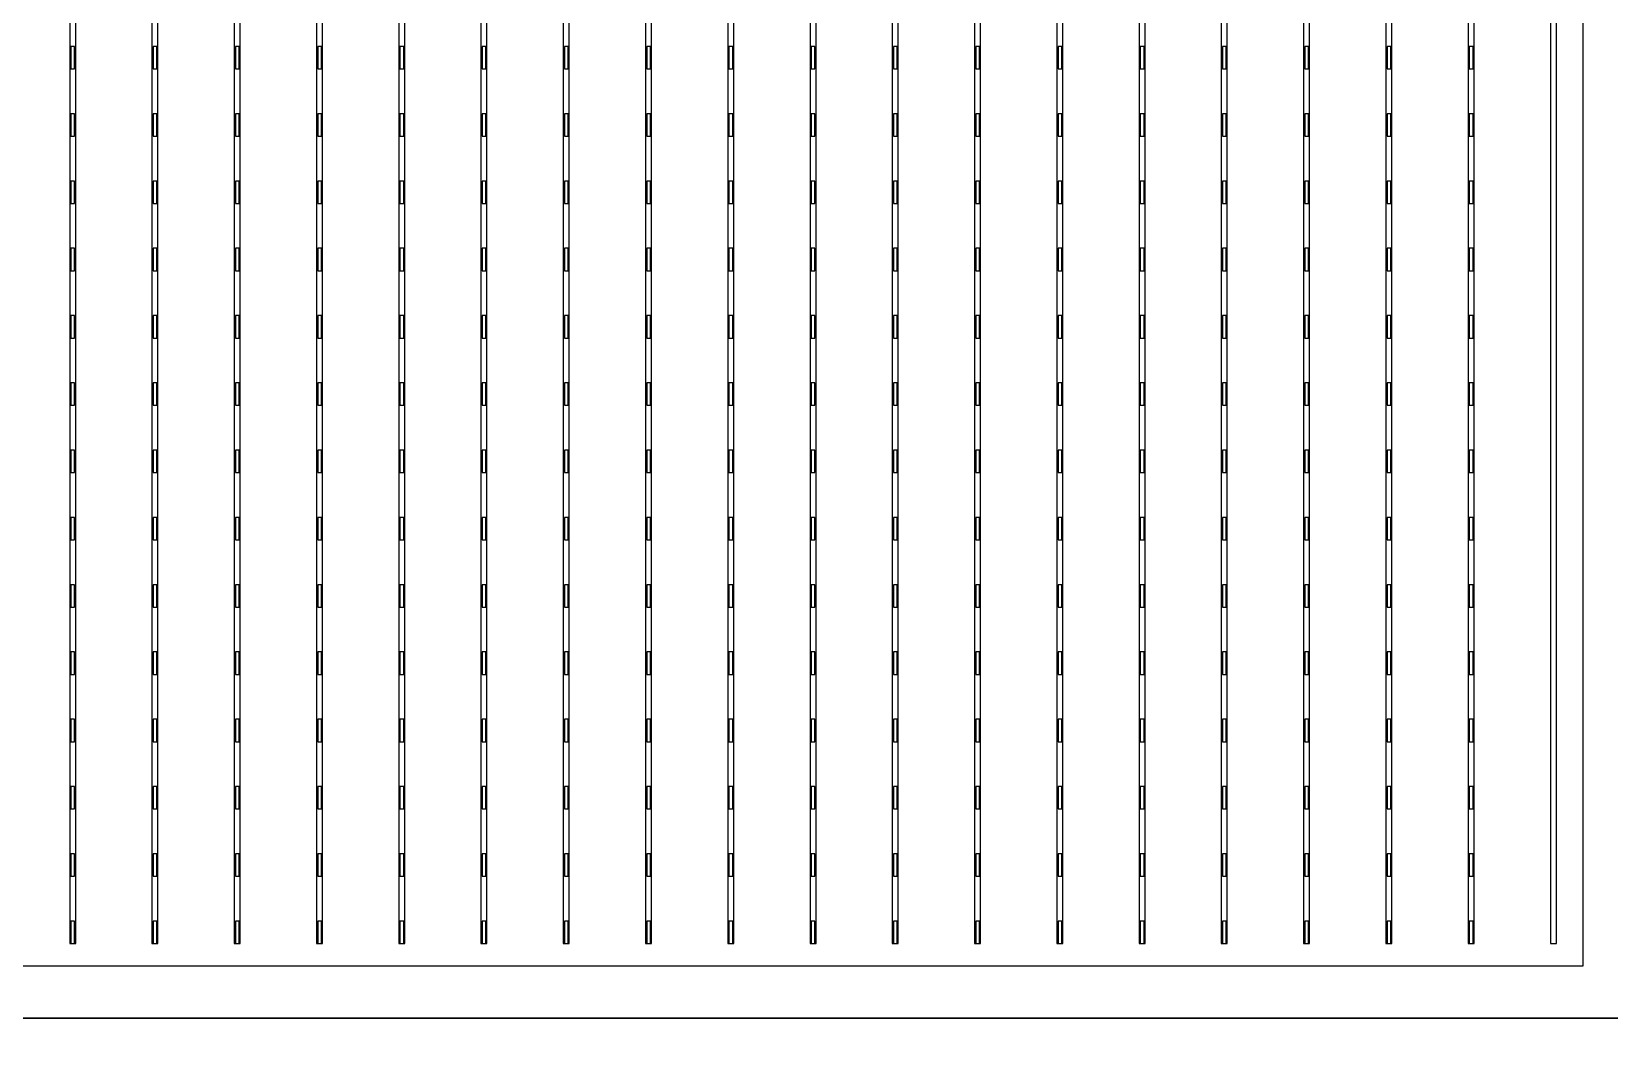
# Model space of a CAD drawing. Header units: millimetres. Extents: x -18 to 142, y -7 to 153.
# Drawn here: x 72.34 to 82.89, y 124.72 to 131.5 of the extents above; entities that cross this region are included whole.
import ezdxf

# ---------------------------------------------------------------- set-up
doc = ezdxf.new("R2010")
doc.units = ezdxf.units.MM
for name, color, linetype in [('CELLS', 5, 'Continuous'), ('CONTACT_PADS', 2, 'Continuous'), ('DICING', 4, 'Continuous'), ('FINGERS', 1, 'Continuous'), ('INSULATION', 2, 'Continuous')]:
    doc.layers.add(name, color=color, linetype=linetype)

msp = doc.modelspace()

# ---------------------------------------------------------------- linework, layer by layer
at = {"layer": 'CELLS'}
for points in [[(83.07, 124.9), (83.07, 145.8), (62.17, 145.8), (62.17, 124.9), (83.07, 124.9)], [(83.07, 104), (83.07, 124.9), (62.17, 124.9), (62.17, 104), (83.07, 104)]]:
    msp.add_lwpolyline(points, close=True, dxfattribs=at)
at = {"layer": 'CONTACT_PADS'}
for points in [[(72.633, 131.25), (72.633, 131.4), (72.608, 131.4), (72.608, 131.25), (72.633, 131.25)], [(73.183, 131.25), (73.183, 131.4), (73.158, 131.4), (73.158, 131.25), (73.183, 131.25)], [(73.733, 131.25), (73.733, 131.4), (73.708, 131.4), (73.708, 131.25), (73.733, 131.25)], [(74.283, 131.25), (74.283, 131.4), (74.258, 131.4), (74.258, 131.25), (74.283, 131.25)], [(74.833, 131.25), (74.833, 131.4), (74.808, 131.4), (74.808, 131.25), (74.833, 131.25)], [(75.383, 131.25), (75.383, 131.4), (75.358, 131.4), (75.358, 131.25), (75.383, 131.25)], [(75.933, 131.25), (75.933, 131.4), (75.908, 131.4), (75.908, 131.25), (75.933, 131.25)], [(76.483, 131.25), (76.483, 131.4), (76.458, 131.4), (76.458, 131.25), (76.483, 131.25)], [(77.033, 131.25), (77.033, 131.4), (77.008, 131.4), (77.008, 131.25), (77.033, 131.25)], [(77.583, 131.25), (77.583, 131.4), (77.558, 131.4), (77.558, 131.25), (77.583, 131.25)], [(78.133, 131.25), (78.133, 131.4), (78.108, 131.4), (78.108, 131.25), (78.133, 131.25)], [(78.683, 131.25), (78.683, 131.4), (78.658, 131.4), (78.658, 131.25), (78.683, 131.25)], [(79.233, 131.25), (79.233, 131.4), (79.208, 131.4), (79.208, 131.25), (79.233, 131.25)], [(79.783, 131.25), (79.783, 131.4), (79.758, 131.4), (79.758, 131.25), (79.783, 131.25)], [(80.333, 131.25), (80.333, 131.4), (80.308, 131.4), (80.308, 131.25), (80.333, 131.25)], [(80.883, 131.25), (80.883, 131.4), (80.858, 131.4), (80.858, 131.25), (80.883, 131.25)], [(81.433, 131.25), (81.433, 131.4), (81.408, 131.4), (81.408, 131.25), (81.433, 131.25)], [(81.983, 131.25), (81.983, 131.4), (81.958, 131.4), (81.958, 131.25), (81.983, 131.25)], [(72.633, 130.8), (72.633, 130.95), (72.608, 130.95), (72.608, 130.8), (72.633, 130.8)], [(73.183, 130.8), (73.183, 130.95), (73.158, 130.95), (73.158, 130.8), (73.183, 130.8)], [(73.733, 130.8), (73.733, 130.95), (73.708, 130.95), (73.708, 130.8), (73.733, 130.8)], [(74.283, 130.8), (74.283, 130.95), (74.258, 130.95), (74.258, 130.8), (74.283, 130.8)], [(74.833, 130.8), (74.833, 130.95), (74.808, 130.95), (74.808, 130.8), (74.833, 130.8)], [(75.383, 130.8), (75.383, 130.95), (75.358, 130.95), (75.358, 130.8), (75.383, 130.8)], [(75.933, 130.8), (75.933, 130.95), (75.908, 130.95), (75.908, 130.8), (75.933, 130.8)], [(76.483, 130.8), (76.483, 130.95), (76.458, 130.95), (76.458, 130.8), (76.483, 130.8)], [(77.033, 130.8), (77.033, 130.95), (77.008, 130.95), (77.008, 130.8), (77.033, 130.8)], [(77.583, 130.8), (77.583, 130.95), (77.558, 130.95), (77.558, 130.8), (77.583, 130.8)], [(78.133, 130.8), (78.133, 130.95), (78.108, 130.95), (78.108, 130.8), (78.133, 130.8)], [(78.683, 130.8), (78.683, 130.95), (78.658, 130.95), (78.658, 130.8), (78.683, 130.8)], [(79.233, 130.8), (79.233, 130.95), (79.208, 130.95), (79.208, 130.8), (79.233, 130.8)], [(79.783, 130.8), (79.783, 130.95), (79.758, 130.95), (79.758, 130.8), (79.783, 130.8)], [(80.333, 130.8), (80.333, 130.95), (80.308, 130.95), (80.308, 130.8), (80.333, 130.8)], [(80.883, 130.8), (80.883, 130.95), (80.858, 130.95), (80.858, 130.8), (80.883, 130.8)], [(81.433, 130.8), (81.433, 130.95), (81.408, 130.95), (81.408, 130.8), (81.433, 130.8)], [(81.983, 130.8), (81.983, 130.95), (81.958, 130.95), (81.958, 130.8), (81.983, 130.8)], [(72.633, 130.35), (72.633, 130.5), (72.608, 130.5), (72.608, 130.35), (72.633, 130.35)], [(73.183, 130.35), (73.183, 130.5), (73.158, 130.5), (73.158, 130.35), (73.183, 130.35)], [(73.733, 130.35), (73.733, 130.5), (73.708, 130.5), (73.708, 130.35), (73.733, 130.35)], [(74.283, 130.35), (74.283, 130.5), (74.258, 130.5), (74.258, 130.35), (74.283, 130.35)], [(74.833, 130.35), (74.833, 130.5), (74.808, 130.5), (74.808, 130.35), (74.833, 130.35)], [(75.383, 130.35), (75.383, 130.5), (75.358, 130.5), (75.358, 130.35), (75.383, 130.35)], [(75.933, 130.35), (75.933, 130.5), (75.908, 130.5), (75.908, 130.35), (75.933, 130.35)], [(76.483, 130.35), (76.483, 130.5), (76.458, 130.5), (76.458, 130.35), (76.483, 130.35)], [(77.033, 130.35), (77.033, 130.5), (77.008, 130.5), (77.008, 130.35), (77.033, 130.35)], [(77.583, 130.35), (77.583, 130.5), (77.558, 130.5), (77.558, 130.35), (77.583, 130.35)], [(78.133, 130.35), (78.133, 130.5), (78.108, 130.5), (78.108, 130.35), (78.133, 130.35)], [(78.683, 130.35), (78.683, 130.5), (78.658, 130.5), (78.658, 130.35), (78.683, 130.35)], [(79.233, 130.35), (79.233, 130.5), (79.208, 130.5), (79.208, 130.35), (79.233, 130.35)], [(79.783, 130.35), (79.783, 130.5), (79.758, 130.5), (79.758, 130.35), (79.783, 130.35)], [(80.333, 130.35), (80.333, 130.5), (80.308, 130.5), (80.308, 130.35), (80.333, 130.35)], [(80.883, 130.35), (80.883, 130.5), (80.858, 130.5), (80.858, 130.35), (80.883, 130.35)], [(81.433, 130.35), (81.433, 130.5), (81.408, 130.5), (81.408, 130.35), (81.433, 130.35)], [(81.983, 130.35), (81.983, 130.5), (81.958, 130.5), (81.958, 130.35), (81.983, 130.35)], [(72.633, 129.9), (72.633, 130.05), (72.608, 130.05), (72.608, 129.9), (72.633, 129.9)], [(73.183, 129.9), (73.183, 130.05), (73.158, 130.05), (73.158, 129.9), (73.183, 129.9)], [(73.733, 129.9), (73.733, 130.05), (73.708, 130.05), (73.708, 129.9), (73.733, 129.9)], [(74.283, 129.9), (74.283, 130.05), (74.258, 130.05), (74.258, 129.9), (74.283, 129.9)], [(74.833, 129.9), (74.833, 130.05), (74.808, 130.05), (74.808, 129.9), (74.833, 129.9)], [(75.383, 129.9), (75.383, 130.05), (75.358, 130.05), (75.358, 129.9), (75.383, 129.9)], [(75.933, 129.9), (75.933, 130.05), (75.908, 130.05), (75.908, 129.9), (75.933, 129.9)], [(76.483, 129.9), (76.483, 130.05), (76.458, 130.05), (76.458, 129.9), (76.483, 129.9)], [(77.033, 129.9), (77.033, 130.05), (77.008, 130.05), (77.008, 129.9), (77.033, 129.9)], [(77.583, 129.9), (77.583, 130.05), (77.558, 130.05), (77.558, 129.9), (77.583, 129.9)], [(78.133, 129.9), (78.133, 130.05), (78.108, 130.05), (78.108, 129.9), (78.133, 129.9)], [(78.683, 129.9), (78.683, 130.05), (78.658, 130.05), (78.658, 129.9), (78.683, 129.9)], [(79.233, 129.9), (79.233, 130.05), (79.208, 130.05), (79.208, 129.9), (79.233, 129.9)], [(79.783, 129.9), (79.783, 130.05), (79.758, 130.05), (79.758, 129.9), (79.783, 129.9)], [(80.333, 129.9), (80.333, 130.05), (80.308, 130.05), (80.308, 129.9), (80.333, 129.9)], [(80.883, 129.9), (80.883, 130.05), (80.858, 130.05), (80.858, 129.9), (80.883, 129.9)], [(81.433, 129.9), (81.433, 130.05), (81.408, 130.05), (81.408, 129.9), (81.433, 129.9)], [(81.983, 129.9), (81.983, 130.05), (81.958, 130.05), (81.958, 129.9), (81.983, 129.9)], [(72.633, 129.45), (72.633, 129.6), (72.608, 129.6), (72.608, 129.45), (72.633, 129.45)], [(73.183, 129.45), (73.183, 129.6), (73.158, 129.6), (73.158, 129.45), (73.183, 129.45)], [(73.733, 129.45), (73.733, 129.6), (73.708, 129.6), (73.708, 129.45), (73.733, 129.45)], [(74.283, 129.45), (74.283, 129.6), (74.258, 129.6), (74.258, 129.45), (74.283, 129.45)], [(74.833, 129.45), (74.833, 129.6), (74.808, 129.6), (74.808, 129.45), (74.833, 129.45)], [(75.383, 129.45), (75.383, 129.6), (75.358, 129.6), (75.358, 129.45), (75.383, 129.45)], [(75.933, 129.45), (75.933, 129.6), (75.908, 129.6), (75.908, 129.45), (75.933, 129.45)], [(76.483, 129.45), (76.483, 129.6), (76.458, 129.6), (76.458, 129.45), (76.483, 129.45)], [(77.033, 129.45), (77.033, 129.6), (77.008, 129.6), (77.008, 129.45), (77.033, 129.45)], [(77.583, 129.45), (77.583, 129.6), (77.558, 129.6), (77.558, 129.45), (77.583, 129.45)], [(78.133, 129.45), (78.133, 129.6), (78.108, 129.6), (78.108, 129.45), (78.133, 129.45)], [(78.683, 129.45), (78.683, 129.6), (78.658, 129.6), (78.658, 129.45), (78.683, 129.45)], [(79.233, 129.45), (79.233, 129.6), (79.208, 129.6), (79.208, 129.45), (79.233, 129.45)], [(79.783, 129.45), (79.783, 129.6), (79.758, 129.6), (79.758, 129.45), (79.783, 129.45)], [(80.333, 129.45), (80.333, 129.6), (80.308, 129.6), (80.308, 129.45), (80.333, 129.45)], [(80.883, 129.45), (80.883, 129.6), (80.858, 129.6), (80.858, 129.45), (80.883, 129.45)], [(81.433, 129.45), (81.433, 129.6), (81.408, 129.6), (81.408, 129.45), (81.433, 129.45)], [(81.983, 129.45), (81.983, 129.6), (81.958, 129.6), (81.958, 129.45), (81.983, 129.45)], [(72.633, 129), (72.633, 129.15), (72.608, 129.15), (72.608, 129), (72.633, 129)], [(73.183, 129), (73.183, 129.15), (73.158, 129.15), (73.158, 129), (73.183, 129)], [(73.733, 129), (73.733, 129.15), (73.708, 129.15), (73.708, 129), (73.733, 129)], [(74.283, 129), (74.283, 129.15), (74.258, 129.15), (74.258, 129), (74.283, 129)], [(74.833, 129), (74.833, 129.15), (74.808, 129.15), (74.808, 129), (74.833, 129)], [(75.383, 129), (75.383, 129.15), (75.358, 129.15), (75.358, 129), (75.383, 129)], [(75.933, 129), (75.933, 129.15), (75.908, 129.15), (75.908, 129), (75.933, 129)], [(76.483, 129), (76.483, 129.15), (76.458, 129.15), (76.458, 129), (76.483, 129)], [(77.033, 129), (77.033, 129.15), (77.008, 129.15), (77.008, 129), (77.033, 129)], [(77.583, 129), (77.583, 129.15), (77.558, 129.15), (77.558, 129), (77.583, 129)], [(78.133, 129), (78.133, 129.15), (78.108, 129.15), (78.108, 129), (78.133, 129)], [(78.683, 129), (78.683, 129.15), (78.658, 129.15), (78.658, 129), (78.683, 129)], [(79.233, 129), (79.233, 129.15), (79.208, 129.15), (79.208, 129), (79.233, 129)], [(79.783, 129), (79.783, 129.15), (79.758, 129.15), (79.758, 129), (79.783, 129)], [(80.333, 129), (80.333, 129.15), (80.308, 129.15), (80.308, 129), (80.333, 129)], [(80.883, 129), (80.883, 129.15), (80.858, 129.15), (80.858, 129), (80.883, 129)], [(81.433, 129), (81.433, 129.15), (81.408, 129.15), (81.408, 129), (81.433, 129)], [(81.983, 129), (81.983, 129.15), (81.958, 129.15), (81.958, 129), (81.983, 129)], [(72.633, 128.55), (72.633, 128.7), (72.608, 128.7), (72.608, 128.55), (72.633, 128.55)], [(73.183, 128.55), (73.183, 128.7), (73.158, 128.7), (73.158, 128.55), (73.183, 128.55)], [(73.733, 128.55), (73.733, 128.7), (73.708, 128.7), (73.708, 128.55), (73.733, 128.55)], [(74.283, 128.55), (74.283, 128.7), (74.258, 128.7), (74.258, 128.55), (74.283, 128.55)], [(74.833, 128.55), (74.833, 128.7), (74.808, 128.7), (74.808, 128.55), (74.833, 128.55)], [(75.383, 128.55), (75.383, 128.7), (75.358, 128.7), (75.358, 128.55), (75.383, 128.55)], [(75.933, 128.55), (75.933, 128.7), (75.908, 128.7), (75.908, 128.55), (75.933, 128.55)], [(76.483, 128.55), (76.483, 128.7), (76.458, 128.7), (76.458, 128.55), (76.483, 128.55)], [(77.033, 128.55), (77.033, 128.7), (77.008, 128.7), (77.008, 128.55), (77.033, 128.55)], [(77.583, 128.55), (77.583, 128.7), (77.558, 128.7), (77.558, 128.55), (77.583, 128.55)], [(78.133, 128.55), (78.133, 128.7), (78.108, 128.7), (78.108, 128.55), (78.133, 128.55)], [(78.683, 128.55), (78.683, 128.7), (78.658, 128.7), (78.658, 128.55), (78.683, 128.55)], [(79.233, 128.55), (79.233, 128.7), (79.208, 128.7), (79.208, 128.55), (79.233, 128.55)], [(79.783, 128.55), (79.783, 128.7), (79.758, 128.7), (79.758, 128.55), (79.783, 128.55)], [(80.333, 128.55), (80.333, 128.7), (80.308, 128.7), (80.308, 128.55), (80.333, 128.55)], [(80.883, 128.55), (80.883, 128.7), (80.858, 128.7), (80.858, 128.55), (80.883, 128.55)], [(81.433, 128.55), (81.433, 128.7), (81.408, 128.7), (81.408, 128.55), (81.433, 128.55)], [(81.983, 128.55), (81.983, 128.7), (81.958, 128.7), (81.958, 128.55), (81.983, 128.55)], [(72.633, 128.1), (72.633, 128.25), (72.608, 128.25), (72.608, 128.1), (72.633, 128.1)], [(73.183, 128.1), (73.183, 128.25), (73.158, 128.25), (73.158, 128.1), (73.183, 128.1)], [(73.733, 128.1), (73.733, 128.25), (73.708, 128.25), (73.708, 128.1), (73.733, 128.1)], [(74.283, 128.1), (74.283, 128.25), (74.258, 128.25), (74.258, 128.1), (74.283, 128.1)], [(74.833, 128.1), (74.833, 128.25), (74.808, 128.25), (74.808, 128.1), (74.833, 128.1)], [(75.383, 128.1), (75.383, 128.25), (75.358, 128.25), (75.358, 128.1), (75.383, 128.1)], [(75.933, 128.1), (75.933, 128.25), (75.908, 128.25), (75.908, 128.1), (75.933, 128.1)], [(76.483, 128.1), (76.483, 128.25), (76.458, 128.25), (76.458, 128.1), (76.483, 128.1)], [(77.033, 128.1), (77.033, 128.25), (77.008, 128.25), (77.008, 128.1), (77.033, 128.1)], [(77.583, 128.1), (77.583, 128.25), (77.558, 128.25), (77.558, 128.1), (77.583, 128.1)], [(78.133, 128.1), (78.133, 128.25), (78.108, 128.25), (78.108, 128.1), (78.133, 128.1)], [(78.683, 128.1), (78.683, 128.25), (78.658, 128.25), (78.658, 128.1), (78.683, 128.1)], [(79.233, 128.1), (79.233, 128.25), (79.208, 128.25), (79.208, 128.1), (79.233, 128.1)], [(79.783, 128.1), (79.783, 128.25), (79.758, 128.25), (79.758, 128.1), (79.783, 128.1)], [(80.333, 128.1), (80.333, 128.25), (80.308, 128.25), (80.308, 128.1), (80.333, 128.1)], [(80.883, 128.1), (80.883, 128.25), (80.858, 128.25), (80.858, 128.1), (80.883, 128.1)], [(81.433, 128.1), (81.433, 128.25), (81.408, 128.25), (81.408, 128.1), (81.433, 128.1)], [(81.983, 128.1), (81.983, 128.25), (81.958, 128.25), (81.958, 128.1), (81.983, 128.1)], [(72.633, 127.65), (72.633, 127.8), (72.608, 127.8), (72.608, 127.65), (72.633, 127.65)], [(73.183, 127.65), (73.183, 127.8), (73.158, 127.8), (73.158, 127.65), (73.183, 127.65)], [(73.733, 127.65), (73.733, 127.8), (73.708, 127.8), (73.708, 127.65), (73.733, 127.65)], [(74.283, 127.65), (74.283, 127.8), (74.258, 127.8), (74.258, 127.65), (74.283, 127.65)], [(74.833, 127.65), (74.833, 127.8), (74.808, 127.8), (74.808, 127.65), (74.833, 127.65)], [(75.383, 127.65), (75.383, 127.8), (75.358, 127.8), (75.358, 127.65), (75.383, 127.65)], [(75.933, 127.65), (75.933, 127.8), (75.908, 127.8), (75.908, 127.65), (75.933, 127.65)], [(76.483, 127.65), (76.483, 127.8), (76.458, 127.8), (76.458, 127.65), (76.483, 127.65)], [(77.033, 127.65), (77.033, 127.8), (77.008, 127.8), (77.008, 127.65), (77.033, 127.65)], [(77.583, 127.65), (77.583, 127.8), (77.558, 127.8), (77.558, 127.65), (77.583, 127.65)], [(78.133, 127.65), (78.133, 127.8), (78.108, 127.8), (78.108, 127.65), (78.133, 127.65)], [(78.683, 127.65), (78.683, 127.8), (78.658, 127.8), (78.658, 127.65), (78.683, 127.65)], [(79.233, 127.65), (79.233, 127.8), (79.208, 127.8), (79.208, 127.65), (79.233, 127.65)], [(79.783, 127.65), (79.783, 127.8), (79.758, 127.8), (79.758, 127.65), (79.783, 127.65)], [(80.333, 127.65), (80.333, 127.8), (80.308, 127.8), (80.308, 127.65), (80.333, 127.65)], [(80.883, 127.65), (80.883, 127.8), (80.858, 127.8), (80.858, 127.65), (80.883, 127.65)], [(81.433, 127.65), (81.433, 127.8), (81.408, 127.8), (81.408, 127.65), (81.433, 127.65)], [(81.983, 127.65), (81.983, 127.8), (81.958, 127.8), (81.958, 127.65), (81.983, 127.65)], [(72.633, 127.2), (72.633, 127.35), (72.608, 127.35), (72.608, 127.2), (72.633, 127.2)], [(73.183, 127.2), (73.183, 127.35), (73.158, 127.35), (73.158, 127.2), (73.183, 127.2)], [(73.733, 127.2), (73.733, 127.35), (73.708, 127.35), (73.708, 127.2), (73.733, 127.2)], [(74.283, 127.2), (74.283, 127.35), (74.258, 127.35), (74.258, 127.2), (74.283, 127.2)], [(74.833, 127.2), (74.833, 127.35), (74.808, 127.35), (74.808, 127.2), (74.833, 127.2)], [(75.383, 127.2), (75.383, 127.35), (75.358, 127.35), (75.358, 127.2), (75.383, 127.2)], [(75.933, 127.2), (75.933, 127.35), (75.908, 127.35), (75.908, 127.2), (75.933, 127.2)], [(76.483, 127.2), (76.483, 127.35), (76.458, 127.35), (76.458, 127.2), (76.483, 127.2)], [(77.033, 127.2), (77.033, 127.35), (77.008, 127.35), (77.008, 127.2), (77.033, 127.2)], [(77.583, 127.2), (77.583, 127.35), (77.558, 127.35), (77.558, 127.2), (77.583, 127.2)], [(78.133, 127.2), (78.133, 127.35), (78.108, 127.35), (78.108, 127.2), (78.133, 127.2)], [(78.683, 127.2), (78.683, 127.35), (78.658, 127.35), (78.658, 127.2), (78.683, 127.2)], [(79.233, 127.2), (79.233, 127.35), (79.208, 127.35), (79.208, 127.2), (79.233, 127.2)], [(79.783, 127.2), (79.783, 127.35), (79.758, 127.35), (79.758, 127.2), (79.783, 127.2)], [(80.333, 127.2), (80.333, 127.35), (80.308, 127.35), (80.308, 127.2), (80.333, 127.2)], [(80.883, 127.2), (80.883, 127.35), (80.858, 127.35), (80.858, 127.2), (80.883, 127.2)], [(81.433, 127.2), (81.433, 127.35), (81.408, 127.35), (81.408, 127.2), (81.433, 127.2)], [(81.983, 127.2), (81.983, 127.35), (81.958, 127.35), (81.958, 127.2), (81.983, 127.2)], [(72.633, 126.75), (72.633, 126.9), (72.608, 126.9), (72.608, 126.75), (72.633, 126.75)], [(73.183, 126.75), (73.183, 126.9), (73.158, 126.9), (73.158, 126.75), (73.183, 126.75)], [(73.733, 126.75), (73.733, 126.9), (73.708, 126.9), (73.708, 126.75), (73.733, 126.75)], [(74.283, 126.75), (74.283, 126.9), (74.258, 126.9), (74.258, 126.75), (74.283, 126.75)], [(74.833, 126.75), (74.833, 126.9), (74.808, 126.9), (74.808, 126.75), (74.833, 126.75)], [(75.383, 126.75), (75.383, 126.9), (75.358, 126.9), (75.358, 126.75), (75.383, 126.75)], [(75.933, 126.75), (75.933, 126.9), (75.908, 126.9), (75.908, 126.75), (75.933, 126.75)], [(76.483, 126.75), (76.483, 126.9), (76.458, 126.9), (76.458, 126.75), (76.483, 126.75)], [(77.033, 126.75), (77.033, 126.9), (77.008, 126.9), (77.008, 126.75), (77.033, 126.75)], [(77.583, 126.75), (77.583, 126.9), (77.558, 126.9), (77.558, 126.75), (77.583, 126.75)], [(78.133, 126.75), (78.133, 126.9), (78.108, 126.9), (78.108, 126.75), (78.133, 126.75)], [(78.683, 126.75), (78.683, 126.9), (78.658, 126.9), (78.658, 126.75), (78.683, 126.75)], [(79.233, 126.75), (79.233, 126.9), (79.208, 126.9), (79.208, 126.75), (79.233, 126.75)], [(79.783, 126.75), (79.783, 126.9), (79.758, 126.9), (79.758, 126.75), (79.783, 126.75)], [(80.333, 126.75), (80.333, 126.9), (80.308, 126.9), (80.308, 126.75), (80.333, 126.75)], [(80.883, 126.75), (80.883, 126.9), (80.858, 126.9), (80.858, 126.75), (80.883, 126.75)], [(81.433, 126.75), (81.433, 126.9), (81.408, 126.9), (81.408, 126.75), (81.433, 126.75)], [(81.983, 126.75), (81.983, 126.9), (81.958, 126.9), (81.958, 126.75), (81.983, 126.75)], [(72.633, 126.3), (72.633, 126.45), (72.608, 126.45), (72.608, 126.3), (72.633, 126.3)], [(73.183, 126.3), (73.183, 126.45), (73.158, 126.45), (73.158, 126.3), (73.183, 126.3)], [(73.733, 126.3), (73.733, 126.45), (73.708, 126.45), (73.708, 126.3), (73.733, 126.3)], [(74.283, 126.3), (74.283, 126.45), (74.258, 126.45), (74.258, 126.3), (74.283, 126.3)], [(74.833, 126.3), (74.833, 126.45), (74.808, 126.45), (74.808, 126.3), (74.833, 126.3)], [(75.383, 126.3), (75.383, 126.45), (75.358, 126.45), (75.358, 126.3), (75.383, 126.3)], [(75.933, 126.3), (75.933, 126.45), (75.908, 126.45), (75.908, 126.3), (75.933, 126.3)], [(76.483, 126.3), (76.483, 126.45), (76.458, 126.45), (76.458, 126.3), (76.483, 126.3)], [(77.033, 126.3), (77.033, 126.45), (77.008, 126.45), (77.008, 126.3), (77.033, 126.3)], [(77.583, 126.3), (77.583, 126.45), (77.558, 126.45), (77.558, 126.3), (77.583, 126.3)], [(78.133, 126.3), (78.133, 126.45), (78.108, 126.45), (78.108, 126.3), (78.133, 126.3)], [(78.683, 126.3), (78.683, 126.45), (78.658, 126.45), (78.658, 126.3), (78.683, 126.3)], [(79.233, 126.3), (79.233, 126.45), (79.208, 126.45), (79.208, 126.3), (79.233, 126.3)], [(79.783, 126.3), (79.783, 126.45), (79.758, 126.45), (79.758, 126.3), (79.783, 126.3)], [(80.333, 126.3), (80.333, 126.45), (80.308, 126.45), (80.308, 126.3), (80.333, 126.3)], [(80.883, 126.3), (80.883, 126.45), (80.858, 126.45), (80.858, 126.3), (80.883, 126.3)], [(81.433, 126.3), (81.433, 126.45), (81.408, 126.45), (81.408, 126.3), (81.433, 126.3)], [(81.983, 126.3), (81.983, 126.45), (81.958, 126.45), (81.958, 126.3), (81.983, 126.3)], [(72.633, 125.85), (72.633, 126), (72.608, 126), (72.608, 125.85), (72.633, 125.85)], [(73.183, 125.85), (73.183, 126), (73.158, 126), (73.158, 125.85), (73.183, 125.85)], [(73.733, 125.85), (73.733, 126), (73.708, 126), (73.708, 125.85), (73.733, 125.85)], [(74.283, 125.85), (74.283, 126), (74.258, 126), (74.258, 125.85), (74.283, 125.85)], [(74.833, 125.85), (74.833, 126), (74.808, 126), (74.808, 125.85), (74.833, 125.85)], [(75.383, 125.85), (75.383, 126), (75.358, 126), (75.358, 125.85), (75.383, 125.85)], [(75.933, 125.85), (75.933, 126), (75.908, 126), (75.908, 125.85), (75.933, 125.85)], [(76.483, 125.85), (76.483, 126), (76.458, 126), (76.458, 125.85), (76.483, 125.85)], [(77.033, 125.85), (77.033, 126), (77.008, 126), (77.008, 125.85), (77.033, 125.85)], [(77.583, 125.85), (77.583, 126), (77.558, 126), (77.558, 125.85), (77.583, 125.85)], [(78.133, 125.85), (78.133, 126), (78.108, 126), (78.108, 125.85), (78.133, 125.85)], [(78.683, 125.85), (78.683, 126), (78.658, 126), (78.658, 125.85), (78.683, 125.85)], [(79.233, 125.85), (79.233, 126), (79.208, 126), (79.208, 125.85), (79.233, 125.85)], [(79.783, 125.85), (79.783, 126), (79.758, 126), (79.758, 125.85), (79.783, 125.85)], [(80.333, 125.85), (80.333, 126), (80.308, 126), (80.308, 125.85), (80.333, 125.85)], [(80.883, 125.85), (80.883, 126), (80.858, 126), (80.858, 125.85), (80.883, 125.85)], [(81.433, 125.85), (81.433, 126), (81.408, 126), (81.408, 125.85), (81.433, 125.85)], [(81.983, 125.85), (81.983, 126), (81.958, 126), (81.958, 125.85), (81.983, 125.85)], [(72.633, 125.4), (72.633, 125.55), (72.608, 125.55), (72.608, 125.4), (72.633, 125.4)], [(73.183, 125.4), (73.183, 125.55), (73.158, 125.55), (73.158, 125.4), (73.183, 125.4)], [(73.733, 125.4), (73.733, 125.55), (73.708, 125.55), (73.708, 125.4), (73.733, 125.4)], [(74.283, 125.4), (74.283, 125.55), (74.258, 125.55), (74.258, 125.4), (74.283, 125.4)], [(74.833, 125.4), (74.833, 125.55), (74.808, 125.55), (74.808, 125.4), (74.833, 125.4)], [(75.383, 125.4), (75.383, 125.55), (75.358, 125.55), (75.358, 125.4), (75.383, 125.4)], [(75.933, 125.4), (75.933, 125.55), (75.908, 125.55), (75.908, 125.4), (75.933, 125.4)], [(76.483, 125.4), (76.483, 125.55), (76.458, 125.55), (76.458, 125.4), (76.483, 125.4)], [(77.033, 125.4), (77.033, 125.55), (77.008, 125.55), (77.008, 125.4), (77.033, 125.4)], [(77.583, 125.4), (77.583, 125.55), (77.558, 125.55), (77.558, 125.4), (77.583, 125.4)], [(78.133, 125.4), (78.133, 125.55), (78.108, 125.55), (78.108, 125.4), (78.133, 125.4)], [(78.683, 125.4), (78.683, 125.55), (78.658, 125.55), (78.658, 125.4), (78.683, 125.4)], [(79.233, 125.4), (79.233, 125.55), (79.208, 125.55), (79.208, 125.4), (79.233, 125.4)], [(79.783, 125.4), (79.783, 125.55), (79.758, 125.55), (79.758, 125.4), (79.783, 125.4)], [(80.333, 125.4), (80.333, 125.55), (80.308, 125.55), (80.308, 125.4), (80.333, 125.4)], [(80.883, 125.4), (80.883, 125.55), (80.858, 125.55), (80.858, 125.4), (80.883, 125.4)], [(81.433, 125.4), (81.433, 125.55), (81.408, 125.55), (81.408, 125.4), (81.433, 125.4)], [(81.983, 125.4), (81.983, 125.55), (81.958, 125.55), (81.958, 125.4), (81.983, 125.4)]]:
    msp.add_lwpolyline(points, close=True, dxfattribs=at)
at = {"layer": 'DICING'}
msp.add_line((-17.83, 124.9), (142.17, 124.9), dxfattribs=at)
msp.add_line((-17.83, 124.9), (142.17, 124.9), dxfattribs=at)
msp.add_line((-17.83, 124.9), (142.17, 124.9), dxfattribs=at)
msp.add_line((-17.83, 124.9), (142.17, 124.9), dxfattribs=at)
msp.add_line((-17.83, 124.9), (142.17, 124.9), dxfattribs=at)
msp.add_line((-17.83, 124.9), (142.17, 124.9), dxfattribs=at)
msp.add_line((-17.83, 124.9), (142.17, 124.9), dxfattribs=at)
msp.add_line((-17.83, 124.9), (142.17, 124.9), dxfattribs=at)
msp.add_line((-17.83, 124.9), (142.17, 124.9), dxfattribs=at)
msp.add_line((-17.83, 124.9), (142.17, 124.9), dxfattribs=at)
msp.add_line((-17.83, 124.9), (142.17, 124.9), dxfattribs=at)
msp.add_line((-17.83, 124.9), (142.17, 124.9), dxfattribs=at)
msp.add_line((-17.83, 124.9), (142.17, 124.9), dxfattribs=at)
msp.add_line((-17.83, 124.9), (142.17, 124.9), dxfattribs=at)
msp.add_line((-17.83, 124.9), (142.17, 124.9), dxfattribs=at)
msp.add_line((-17.83, 124.9), (142.17, 124.9), dxfattribs=at)
msp.add_line((-17.83, 124.9), (142.17, 124.9), dxfattribs=at)
msp.add_line((-17.83, 124.9), (142.17, 124.9), dxfattribs=at)
at = {"layer": 'FINGERS'}
for points in [[(72.64, 125.4), (72.64, 145.3), (72.6, 145.3), (72.6, 125.4), (72.64, 125.4)], [(73.19, 125.4), (73.19, 145.3), (73.15, 145.3), (73.15, 125.4), (73.19, 125.4)], [(73.74, 125.4), (73.74, 145.3), (73.7, 145.3), (73.7, 125.4), (73.74, 125.4)], [(74.29, 125.4), (74.29, 145.3), (74.25, 145.3), (74.25, 125.4), (74.29, 125.4)], [(74.84, 125.4), (74.84, 145.3), (74.8, 145.3), (74.8, 125.4), (74.84, 125.4)], [(75.39, 125.4), (75.39, 145.3), (75.35, 145.3), (75.35, 125.4), (75.39, 125.4)], [(75.94, 125.4), (75.94, 145.3), (75.9, 145.3), (75.9, 125.4), (75.94, 125.4)], [(76.49, 125.4), (76.49, 145.3), (76.45, 145.3), (76.45, 125.4), (76.49, 125.4)], [(77.04, 125.4), (77.04, 145.3), (77, 145.3), (77, 125.4), (77.04, 125.4)], [(77.59, 125.4), (77.59, 145.3), (77.55, 145.3), (77.55, 125.4), (77.59, 125.4)], [(78.14, 125.4), (78.14, 145.3), (78.1, 145.3), (78.1, 125.4), (78.14, 125.4)], [(78.69, 125.4), (78.69, 145.3), (78.65, 145.3), (78.65, 125.4), (78.69, 125.4)], [(79.24, 125.4), (79.24, 145.3), (79.2, 145.3), (79.2, 125.4), (79.24, 125.4)], [(79.79, 125.4), (79.79, 145.3), (79.75, 145.3), (79.75, 125.4), (79.79, 125.4)], [(80.34, 125.4), (80.34, 145.3), (80.3, 145.3), (80.3, 125.4), (80.34, 125.4)], [(80.89, 125.4), (80.89, 145.3), (80.85, 145.3), (80.85, 125.4), (80.89, 125.4)], [(81.44, 125.4), (81.44, 145.3), (81.4, 145.3), (81.4, 125.4), (81.44, 125.4)], [(81.99, 125.4), (81.99, 145.3), (81.95, 145.3), (81.95, 125.4), (81.99, 125.4)], [(82.54, 125.4), (82.54, 145.3), (82.5, 145.3), (82.5, 125.4), (82.54, 125.4)]]:
    msp.add_lwpolyline(points, close=True, dxfattribs=at)
at = {"layer": 'INSULATION'}
msp.add_lwpolyline([(82.72, 125.25), (82.72, 145.45), (62.52, 145.45), (62.52, 125.25), (82.72, 125.25)], close=True, dxfattribs=at)

doc.saveas('drawing.dxf')
